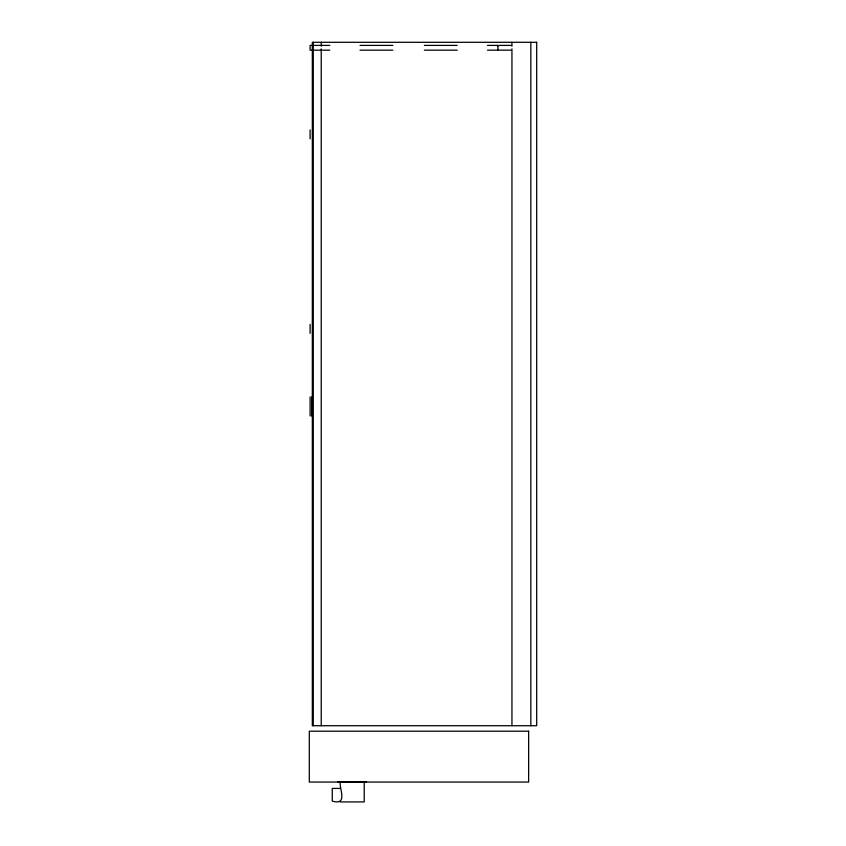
<?xml version="1.0" encoding="UTF-8"?>
<svg xmlns="http://www.w3.org/2000/svg" width="846" height="846" viewBox="0 0 846 846"><rect width="100%" height="100%" fill="white"/><g stroke="black" fill="none" stroke-linecap="round" stroke-linejoin="round"><path stroke-width="1.27" d="M497.85 46.096L497.924 45.398L487.423 45.398M487.423 50.168L497.924 50.168L497.924 45.398M329.803 45.398L310.101 45.398L310.101 50.168L329.803 50.168M360.015 45.398L392.851 45.398M424.375 45.398L457.21 45.398M499.14 45.398L511.037 45.398M360.015 50.168L392.851 50.168M424.375 50.168L457.21 50.168M499.14 50.168L511.037 50.168M337.914 781.746L366.519 781.746M340.219 788.419L332.277 788.419L332.277 801.13C348.087 805.688 339.309 789.043 340.219 782.064M340.219 801.923L364.214 801.923L364.214 782.064M497.924 50.168L497.85 49.47M530.833 42.3L530.833 725.72M511.946 42.3L511.946 46.255M511.946 48.899L511.946 725.72M321.226 42.3L321.226 46.255M321.226 48.899L321.226 725.72M313.274 42.3L313.274 725.72M311.688 396.911L311.688 415.978M310.101 129.893L310.101 138.839M310.101 324.388L310.101 333.335M310.101 396.911L310.101 415.978M536.692 42.3L312.322 42.3L312.322 725.72L536.692 725.72L536.692 42.3M528.634 731.198L309.308 731.198L309.308 782.064L528.634 782.064L528.634 731.198"/></g></svg>
